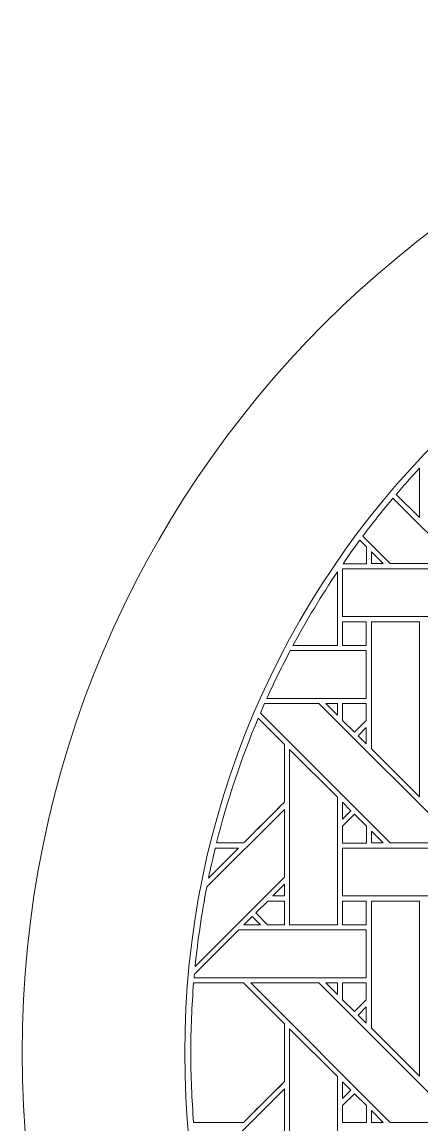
# Model space of a CAD drawing. Header units: inches. Extents: x 8.88 to 15.88, y 5.59 to 12.59.
# Drawn here: x 8.883 to 10.24, y 8.849 to 12.595 of the extents above; entities that cross this region are included whole.
import ezdxf

# ---------------------------------------------------------------- set-up
doc = ezdxf.new("R2010")
doc.units = ezdxf.units.IN
doc.header["$MEASUREMENT"] = 0
doc.layers.add('Design', color=7, linetype='Continuous', lineweight=0)

msp = doc.modelspace()

# ---------------------------------------------------------------- linework, layer by layer
at = {"layer": 'Design'}
for points, knots in [([(12.3829, 12.5948), (10.4499, 12.5948), (8.8829, 11.0278), (8.8829, 9.0948), (8.8829, 7.1618), (10.4499, 5.5948), (12.3829, 5.5948), (14.3159, 5.5948), (15.8829, 7.1618), (15.8829, 9.0948), (15.8829, 11.0278), (14.3159, 12.5948), (12.3829, 12.5948)], [0, 0, 0, 0, 1, 1, 1, 2, 2, 2, 3, 3, 3, 4, 4, 4, 4]), ([(12.3829, 12.0427), (10.7547, 12.0427), (9.4349, 10.7229), (9.4349, 9.0948), (9.4349, 7.4666), (10.7547, 6.1468), (12.3829, 6.1468), (14.011, 6.1468), (15.3308, 7.4666), (15.3308, 9.0948), (15.3308, 10.7229), (14.011, 12.0427), (12.3829, 12.0427)], [0, 0, 0, 0, 1, 1, 1, 2, 2, 2, 3, 3, 3, 4, 4, 4, 4]), ([(10.1528, 10.9907), (10.1784, 11.0208), (10.2046, 11.0504), (10.2315, 11.0795), (10.2315, 11.0795), (10.2315, 10.912), (10.2315, 10.912), (10.2315, 10.912), (10.1528, 10.9907), (10.1528, 10.9907)], [0, 0, 0, 0, 1, 1, 1, 2, 2, 2, 3, 3, 3, 3]), ([(10.3636, 10.7556), (10.3636, 10.7556), (10.1326, 10.7556), (10.1326, 10.7556), (10.1326, 10.7556), (10.0393, 10.8489), (10.0393, 10.8489), (10.0722, 10.8928), (10.1064, 10.9356), (10.1417, 10.9776), (10.1417, 10.9776), (10.3636, 10.7556), (10.3636, 10.7556)], [0, 0, 0, 0, 1, 1, 1, 2, 2, 2, 3, 3, 3, 4, 4, 4, 4]), ([(10.029, 10.835), (10.029, 10.835), (10.0514, 10.8127), (10.0514, 10.8127), (10.0514, 10.8127), (10.0514, 10.7554), (10.0514, 10.7554), (10.0514, 10.7554), (9.9722, 10.7554), (9.9722, 10.7554), (9.9907, 10.7823), (10.0096, 10.8088), (10.029, 10.835)], [0, 0, 0, 0, 1, 1, 1, 2, 2, 2, 3, 3, 3, 4, 4, 4, 4]), ([(10.029, 10.835), (10.029, 10.835), (10.0514, 10.8127), (10.0514, 10.8127), (10.0514, 10.8127), (10.0514, 10.7554), (10.0514, 10.7554), (10.0514, 10.7554), (9.9722, 10.7554), (9.9722, 10.7554), (9.9907, 10.7823), (10.0096, 10.8088), (10.029, 10.835)], [0, 0, 0, 0, 1, 1, 1, 2, 2, 2, 3, 3, 3, 4, 4, 4, 4]), ([(10.0686, 10.7556), (10.0686, 10.7556), (10.0686, 10.7954), (10.0686, 10.7954), (10.0686, 10.7954), (10.1084, 10.7556), (10.1084, 10.7556), (10.1084, 10.7556), (10.0686, 10.7556), (10.0686, 10.7556)], [0, 0, 0, 0, 1, 1, 1, 2, 2, 2, 3, 3, 3, 3]), ([(9.9534, 10.7282), (9.9534, 10.7282), (9.9534, 10.4776), (9.9534, 10.4776), (9.9534, 10.4776), (9.8024, 10.4776), (9.8024, 10.4776), (9.8486, 10.5638), (9.899, 10.6474), (9.9534, 10.7282)], [0, 0, 0, 0, 1, 1, 1, 2, 2, 2, 3, 3, 3, 3]), ([(9.9707, 10.5757), (9.9707, 10.5757), (9.9707, 10.7383), (9.9707, 10.7383), (9.9707, 10.7383), (10.5664, 10.7383), (10.5664, 10.7383), (10.5664, 10.7383), (10.4037, 10.5757), (10.4037, 10.5757), (10.4037, 10.5757), (9.9707, 10.5757), (9.9707, 10.5757)], [0, 0, 0, 0, 1, 1, 1, 2, 2, 2, 3, 3, 3, 4, 4, 4, 4]), ([(9.9707, 10.4776), (9.9707, 10.4776), (9.9707, 10.5584), (9.9707, 10.5584), (9.9707, 10.5584), (10.051, 10.5584), (10.051, 10.5584), (10.051, 10.5584), (10.051, 10.4776), (10.051, 10.4776), (10.051, 10.4776), (9.9707, 10.4776), (9.9707, 10.4776)], [0, 0, 0, 0, 1, 1, 1, 2, 2, 2, 3, 3, 3, 4, 4, 4, 4]), ([(9.9707, 10.5584), (9.9707, 10.5584), (10.051, 10.5584), (10.051, 10.5584), (10.051, 10.5584), (10.051, 10.4776), (10.051, 10.4776), (10.051, 10.4776), (9.9707, 10.4776), (9.9707, 10.4776), (9.9707, 10.4776), (9.9707, 10.5584), (9.9707, 10.5584)], [0, 0, 0, 0, 1, 1, 1, 2, 2, 2, 3, 3, 3, 4, 4, 4, 4]), ([(10.0685, 10.5584), (10.0685, 10.5584), (10.2315, 10.5584), (10.2315, 10.5584), (10.2315, 10.5584), (10.2315, 9.9633), (10.2315, 9.9633), (10.2315, 9.9633), (10.0685, 10.1262), (10.0685, 10.1262), (10.0685, 10.1262), (10.0685, 10.5584), (10.0685, 10.5584)], [0, 0, 0, 0, 1, 1, 1, 2, 2, 2, 3, 3, 3, 4, 4, 4, 4]), ([(10.051, 10.4605), (10.051, 10.4605), (10.051, 10.2976), (10.051, 10.2976), (10.051, 10.2976), (9.7134, 10.2976), (9.7134, 10.2976), (9.7384, 10.3529), (9.7651, 10.4071), (9.7933, 10.4605), (9.7933, 10.4605), (10.051, 10.4605), (10.051, 10.4605)], [0, 0, 0, 0, 1, 1, 1, 2, 2, 2, 3, 3, 3, 4, 4, 4, 4]), ([(10.3636, 9.8069), (10.3636, 9.8069), (10.1326, 9.8069), (10.1326, 9.8069), (10.1326, 9.8069), (9.6917, 10.2479), (9.6917, 10.2479), (9.6963, 10.2588), (9.7011, 10.2697), (9.7059, 10.2805), (9.7059, 10.2805), (9.89, 10.2805), (9.89, 10.2805), (9.89, 10.2805), (10.3636, 9.8069), (10.3636, 9.8069)], [0, 0, 0, 0, 1, 1, 1, 2, 2, 2, 3, 3, 3, 4, 4, 4, 5, 5, 5, 5]), ([(9.9141, 10.2805), (9.9141, 10.2805), (9.9535, 10.2805), (9.9535, 10.2805), (9.9535, 10.2805), (9.9535, 10.2407), (9.9535, 10.2407), (9.9535, 10.2407), (9.9141, 10.2805), (9.9141, 10.2805)], [0, 0, 0, 0, 1, 1, 1, 2, 2, 2, 3, 3, 3, 3]), ([(10.051, 10.2805), (10.051, 10.2805), (10.051, 10.2229), (10.051, 10.2229), (10.051, 10.2229), (10.011, 10.183), (10.011, 10.183), (10.011, 10.183), (9.9707, 10.2233), (9.9707, 10.2233), (9.9707, 10.2233), (9.9707, 10.2805), (9.9707, 10.2805), (9.9707, 10.2805), (10.051, 10.2805), (10.051, 10.2805)], [0, 0, 0, 0, 1, 1, 1, 2, 2, 2, 3, 3, 3, 4, 4, 4, 5, 5, 5, 5]), ([(10.051, 10.2229), (10.051, 10.2229), (10.011, 10.183), (10.011, 10.183), (10.011, 10.183), (9.9707, 10.2233), (9.9707, 10.2233), (9.9707, 10.2233), (9.9707, 10.2805), (9.9707, 10.2805), (9.9707, 10.2805), (10.051, 10.2805), (10.051, 10.2805), (10.051, 10.2805), (10.051, 10.2229), (10.051, 10.2229)], [0, 0, 0, 0, 1, 1, 1, 2, 2, 2, 3, 3, 3, 4, 4, 4, 5, 5, 5, 5]), ([(9.7735, 10.1418), (9.7735, 10.1418), (9.7735, 9.9456), (9.7735, 9.9456), (9.7557, 9.9277), (9.6438, 9.8159), (9.6348, 9.8069), (9.6348, 9.8069), (9.543, 9.8069), (9.543, 9.8069), (9.5795, 9.9529), (9.6269, 10.0946), (9.6843, 10.2309), (9.6843, 10.2309), (9.7735, 10.1418), (9.7735, 10.1418)], [0, 0, 0, 0, 1, 1, 1, 2, 2, 2, 3, 3, 3, 4, 4, 4, 5, 5, 5, 5]), ([(9.6843, 10.2309), (9.6843, 10.2309), (9.7735, 10.1418), (9.7735, 10.1418), (9.7735, 10.1418), (9.7735, 9.9456), (9.7735, 9.9456), (9.7555, 9.9275), (9.6436, 9.8158), (9.6348, 9.8069), (9.6348, 9.8069), (9.543, 9.8069), (9.543, 9.8069), (9.5795, 9.9529), (9.6269, 10.0946), (9.6843, 10.2309)], [0, 0, 0, 0, 1, 1, 1, 2, 2, 2, 3, 3, 3, 4, 4, 4, 5, 5, 5, 5]), ([(10.051, 10.1987), (10.051, 10.1987), (10.051, 10.1435), (10.051, 10.1435), (10.051, 10.1435), (10.0232, 10.1709), (10.0232, 10.1709), (10.0232, 10.1709), (10.051, 10.1987), (10.051, 10.1987)], [0, 0, 0, 0, 1, 1, 1, 2, 2, 2, 3, 3, 3, 3]), ([(9.7907, 9.5289), (9.7907, 9.5289), (9.7907, 10.1247), (9.7907, 10.1247), (9.7907, 10.1247), (9.9534, 9.9626), (9.9534, 9.9626), (9.9534, 9.9626), (9.9534, 9.5289), (9.9534, 9.5289), (9.9534, 9.5289), (9.7907, 9.5289), (9.7907, 9.5289)], [0, 0, 0, 0, 1, 1, 1, 2, 2, 2, 3, 3, 3, 4, 4, 4, 4]), ([(9.9707, 9.8883), (9.9707, 9.8883), (9.9707, 9.9451), (9.9707, 9.9451), (9.9707, 9.9451), (9.9989, 9.9165), (9.9989, 9.9165), (9.9989, 9.9165), (9.9707, 9.8883), (9.9707, 9.8883)], [0, 0, 0, 0, 1, 1, 1, 2, 2, 2, 3, 3, 3, 3]), ([(9.7735, 9.9212), (9.7735, 9.9212), (9.7735, 9.6911), (9.7735, 9.6911), (9.7735, 9.6911), (9.4702, 9.3878), (9.4702, 9.3878), (9.4793, 9.479), (9.4926, 9.569), (9.5099, 9.6576), (9.5099, 9.6576), (9.7735, 9.9212), (9.7735, 9.9212)], [0, 0, 0, 0, 1, 1, 1, 2, 2, 2, 3, 3, 3, 4, 4, 4, 4]), ([(9.9707, 9.8067), (9.9707, 9.8067), (9.9707, 9.864), (9.9707, 9.864), (9.9707, 9.864), (10.011, 9.9043), (10.011, 9.9043), (10.011, 9.9043), (10.0514, 9.864), (10.0514, 9.864), (10.0514, 9.864), (10.0514, 9.8067), (10.0514, 9.8067), (10.0514, 9.8067), (9.9707, 9.8067), (9.9707, 9.8067)], [0, 0, 0, 0, 1, 1, 1, 2, 2, 2, 3, 3, 3, 4, 4, 4, 5, 5, 5, 5]), ([(10.011, 9.9043), (10.011, 9.9043), (10.0514, 9.864), (10.0514, 9.864), (10.0514, 9.864), (10.0514, 9.8067), (10.0514, 9.8067), (10.0514, 9.8067), (9.9707, 9.8067), (9.9707, 9.8067), (9.9707, 9.8067), (9.9707, 9.864), (9.9707, 9.864), (9.9707, 9.864), (10.011, 9.9043), (10.011, 9.9043)], [0, 0, 0, 0, 1, 1, 1, 2, 2, 2, 3, 3, 3, 4, 4, 4, 5, 5, 5, 5]), ([(10.0686, 9.8069), (10.0686, 9.8069), (10.0686, 9.8467), (10.0686, 9.8467), (10.0686, 9.8467), (10.1084, 9.8069), (10.1084, 9.8069), (10.1084, 9.8069), (10.0686, 9.8069), (10.0686, 9.8069)], [0, 0, 0, 0, 1, 1, 1, 2, 2, 2, 3, 3, 3, 3]), ([(9.6177, 9.7896), (9.6177, 9.7896), (9.5157, 9.6877), (9.5157, 9.6877), (9.5228, 9.7219), (9.5306, 9.7558), (9.5388, 9.7896), (9.5388, 9.7896), (9.6177, 9.7896), (9.6177, 9.7896)], [0, 0, 0, 0, 1, 1, 1, 2, 2, 2, 3, 3, 3, 3]), ([(10.5664, 9.7896), (10.5664, 9.7896), (10.4037, 9.6269), (10.4037, 9.6269), (10.4037, 9.6269), (9.9707, 9.6269), (9.9707, 9.6269), (9.9707, 9.6269), (9.9707, 9.7896), (9.9707, 9.7896), (9.9707, 9.7896), (10.5664, 9.7896), (10.5664, 9.7896)], [0, 0, 0, 0, 1, 1, 1, 2, 2, 2, 3, 3, 3, 4, 4, 4, 4]), ([(9.7338, 9.627), (9.7338, 9.627), (9.7735, 9.6667), (9.7735, 9.6667), (9.7735, 9.6667), (9.7735, 9.627), (9.7735, 9.627), (9.7735, 9.627), (9.7338, 9.627), (9.7338, 9.627)], [0, 0, 0, 0, 1, 1, 1, 2, 2, 2, 3, 3, 3, 3]), ([(9.676, 9.5693), (9.676, 9.5693), (9.7165, 9.6097), (9.7165, 9.6097), (9.7165, 9.6097), (9.7735, 9.6097), (9.7735, 9.6097), (9.7735, 9.6097), (9.7735, 9.5289), (9.7735, 9.5289), (9.7735, 9.5289), (9.7164, 9.5289), (9.7164, 9.5289), (9.7164, 9.5289), (9.676, 9.5693), (9.676, 9.5693)], [0, 0, 0, 0, 1, 1, 1, 2, 2, 2, 3, 3, 3, 4, 4, 4, 5, 5, 5, 5]), ([(9.7735, 9.6097), (9.7735, 9.6097), (9.7735, 9.5289), (9.7735, 9.5289), (9.7735, 9.5289), (9.7164, 9.5289), (9.7164, 9.5289), (9.7164, 9.5289), (9.676, 9.5693), (9.676, 9.5693), (9.676, 9.5693), (9.7165, 9.6097), (9.7165, 9.6097), (9.7165, 9.6097), (9.7735, 9.6097), (9.7735, 9.6097)], [0, 0, 0, 0, 1, 1, 1, 2, 2, 2, 3, 3, 3, 4, 4, 4, 5, 5, 5, 5]), ([(9.9707, 9.6097), (9.9707, 9.6097), (10.051, 9.6097), (10.051, 9.6097), (10.051, 9.6097), (10.051, 9.5289), (10.051, 9.5289), (10.051, 9.5289), (9.9707, 9.5289), (9.9707, 9.5289), (9.9707, 9.5289), (9.9707, 9.6097), (9.9707, 9.6097)], [0, 0, 0, 0, 1, 1, 1, 2, 2, 2, 3, 3, 3, 4, 4, 4, 4]), ([(10.051, 9.6097), (10.051, 9.6097), (10.051, 9.5289), (10.051, 9.5289), (10.051, 9.5289), (9.9707, 9.5289), (9.9707, 9.5289), (9.9707, 9.5289), (9.9707, 9.6097), (9.9707, 9.6097), (9.9707, 9.6097), (10.051, 9.6097), (10.051, 9.6097)], [0, 0, 0, 0, 1, 1, 1, 2, 2, 2, 3, 3, 3, 4, 4, 4, 4]), ([(10.2315, 9.6097), (10.2315, 9.6097), (10.2315, 9.0146), (10.2315, 9.0146), (10.2315, 9.0146), (10.0685, 9.1775), (10.0685, 9.1775), (10.0685, 9.1775), (10.0685, 9.6097), (10.0685, 9.6097), (10.0685, 9.6097), (10.2315, 9.6097), (10.2315, 9.6097)], [0, 0, 0, 0, 1, 1, 1, 2, 2, 2, 3, 3, 3, 4, 4, 4, 4]), ([(9.6922, 9.5289), (9.6922, 9.5289), (9.6357, 9.5289), (9.6357, 9.5289), (9.6357, 9.5289), (9.664, 9.5571), (9.664, 9.5571), (9.664, 9.5571), (9.6922, 9.5289), (9.6922, 9.5289)], [0, 0, 0, 0, 1, 1, 1, 2, 2, 2, 3, 3, 3, 3]), ([(9.4678, 9.361), (9.4678, 9.361), (9.6186, 9.5117), (9.6186, 9.5117), (9.6186, 9.5117), (10.051, 9.5117), (10.051, 9.5117), (10.051, 9.5117), (10.051, 9.3489), (10.051, 9.3489), (10.051, 9.3489), (9.4667, 9.3489), (9.4667, 9.3489), (9.4671, 9.353), (9.4674, 9.357), (9.4678, 9.361)], [0, 0, 0, 0, 1, 1, 1, 2, 2, 2, 3, 3, 3, 4, 4, 4, 5, 5, 5, 5]), ([(9.7735, 9.1931), (9.7735, 9.1931), (9.7735, 8.9969), (9.7735, 8.9969), (9.7557, 8.9789), (9.6438, 8.8672), (9.6348, 8.8582), (9.6348, 8.8582), (9.4652, 8.8582), (9.4652, 8.8582), (9.4589, 8.9362), (9.4556, 9.0151), (9.4556, 9.0948), (9.4556, 9.1746), (9.4589, 9.2536), (9.4652, 9.3318), (9.4652, 9.3318), (9.6347, 9.3318), (9.6347, 9.3318), (9.6347, 9.3318), (9.7735, 9.1931), (9.7735, 9.1931)], [0, 0, 0, 0, 1, 1, 1, 2, 2, 2, 3, 3, 3, 4, 4, 4, 5, 5, 5, 6, 6, 6, 7, 7, 7, 7]), ([(9.4556, 9.0948), (9.4556, 9.1746), (9.4589, 9.2536), (9.4652, 9.3318), (9.4652, 9.3318), (9.6347, 9.3318), (9.6347, 9.3318), (9.6347, 9.3318), (9.7735, 9.1931), (9.7735, 9.1931), (9.7735, 9.1931), (9.7735, 8.9969), (9.7735, 8.9969), (9.7558, 8.979), (9.6438, 8.8673), (9.6348, 8.8582), (9.6348, 8.8582), (9.4652, 8.8582), (9.4652, 8.8582), (9.4589, 8.9362), (9.4556, 9.0151), (9.4556, 9.0948)], [0, 0, 0, 0, 1, 1, 1, 2, 2, 2, 3, 3, 3, 4, 4, 4, 5, 5, 5, 6, 6, 6, 7, 7, 7, 7]), ([(9.89, 9.3318), (9.89, 9.3318), (10.3636, 8.8582), (10.3636, 8.8582), (10.3636, 8.8582), (10.1326, 8.8582), (10.1326, 8.8582), (10.1326, 8.8582), (9.659, 9.3318), (9.659, 9.3318), (9.659, 9.3318), (9.89, 9.3318), (9.89, 9.3318)], [0, 0, 0, 0, 1, 1, 1, 2, 2, 2, 3, 3, 3, 4, 4, 4, 4]), ([(9.9535, 9.3318), (9.9535, 9.3318), (9.9535, 9.292), (9.9535, 9.292), (9.9535, 9.292), (9.9141, 9.3318), (9.9141, 9.3318), (9.9141, 9.3318), (9.9535, 9.3318), (9.9535, 9.3318)], [0, 0, 0, 0, 1, 1, 1, 2, 2, 2, 3, 3, 3, 3]), ([(10.051, 9.3318), (10.051, 9.3318), (10.051, 9.2742), (10.051, 9.2742), (10.051, 9.2742), (10.011, 9.2343), (10.011, 9.2343), (10.011, 9.2343), (9.9707, 9.2746), (9.9707, 9.2746), (9.9707, 9.2746), (9.9707, 9.3318), (9.9707, 9.3318), (9.9707, 9.3318), (10.051, 9.3318), (10.051, 9.3318)], [0, 0, 0, 0, 1, 1, 1, 2, 2, 2, 3, 3, 3, 4, 4, 4, 5, 5, 5, 5]), ([(10.011, 9.2343), (10.011, 9.2343), (9.9707, 9.2746), (9.9707, 9.2746), (9.9707, 9.2746), (9.9707, 9.3318), (9.9707, 9.3318), (9.9707, 9.3318), (10.051, 9.3318), (10.051, 9.3318), (10.051, 9.3318), (10.051, 9.2742), (10.051, 9.2742), (10.051, 9.2742), (10.011, 9.2343), (10.011, 9.2343)], [0, 0, 0, 0, 1, 1, 1, 2, 2, 2, 3, 3, 3, 4, 4, 4, 5, 5, 5, 5]), ([(10.051, 9.25), (10.051, 9.25), (10.051, 9.1948), (10.051, 9.1948), (10.051, 9.1948), (10.0232, 9.2222), (10.0232, 9.2222), (10.0232, 9.2222), (10.051, 9.25), (10.051, 9.25)], [0, 0, 0, 0, 1, 1, 1, 2, 2, 2, 3, 3, 3, 3]), ([(9.9534, 9.0138), (9.9534, 9.0138), (9.9534, 8.5802), (9.9534, 8.5802), (9.9534, 8.5802), (9.7907, 8.5802), (9.7907, 8.5802), (9.7907, 8.5802), (9.7907, 9.176), (9.7907, 9.176), (9.7907, 9.176), (9.9534, 9.0138), (9.9534, 9.0138)], [0, 0, 0, 0, 1, 1, 1, 2, 2, 2, 3, 3, 3, 4, 4, 4, 4]), ([(9.9707, 8.9396), (9.9707, 8.9396), (9.9707, 8.9963), (9.9707, 8.9963), (9.9707, 8.9963), (9.9989, 8.9678), (9.9989, 8.9678), (9.9989, 8.9678), (9.9707, 8.9396), (9.9707, 8.9396)], [0, 0, 0, 0, 1, 1, 1, 2, 2, 2, 3, 3, 3, 3]), ([(9.7735, 8.9724), (9.7735, 8.9724), (9.7735, 8.7424), (9.7735, 8.7424), (9.7735, 8.7424), (9.5188, 8.4877), (9.5188, 8.4877), (9.5052, 8.5522), (9.4938, 8.6175), (9.4845, 8.6835), (9.4845, 8.6835), (9.7735, 8.9724), (9.7735, 8.9724)], [0, 0, 0, 0, 1, 1, 1, 2, 2, 2, 3, 3, 3, 4, 4, 4, 4]), ([(9.9707, 8.8579), (9.9707, 8.8579), (9.9707, 8.9152), (9.9707, 8.9152), (9.9707, 8.9152), (10.011, 8.9555), (10.011, 8.9555), (10.011, 8.9555), (10.0514, 8.9152), (10.0514, 8.9152), (10.0514, 8.9152), (10.0514, 8.8579), (10.0514, 8.8579), (10.0514, 8.8579), (9.9707, 8.8579), (9.9707, 8.8579)], [0, 0, 0, 0, 1, 1, 1, 2, 2, 2, 3, 3, 3, 4, 4, 4, 5, 5, 5, 5]), ([(10.011, 8.9555), (10.011, 8.9555), (10.0514, 8.9152), (10.0514, 8.9152), (10.0514, 8.9152), (10.0514, 8.8579), (10.0514, 8.8579), (10.0514, 8.8579), (9.9707, 8.8579), (9.9707, 8.8579), (9.9707, 8.8579), (9.9707, 8.9152), (9.9707, 8.9152), (9.9707, 8.9152), (10.011, 8.9555), (10.011, 8.9555)], [0, 0, 0, 0, 1, 1, 1, 2, 2, 2, 3, 3, 3, 4, 4, 4, 5, 5, 5, 5]), ([(10.1084, 8.8581), (10.1084, 8.8581), (10.0686, 8.8581), (10.0686, 8.8581), (10.0686, 8.8581), (10.0686, 8.8979), (10.0686, 8.8979), (10.0686, 8.8979), (10.1084, 8.8581), (10.1084, 8.8581)], [0, 0, 0, 0, 1, 1, 1, 2, 2, 2, 3, 3, 3, 3])]:
    msp.add_open_spline(points, degree=3, knots=knots, dxfattribs=at)

doc.saveas('drawing.dxf')
